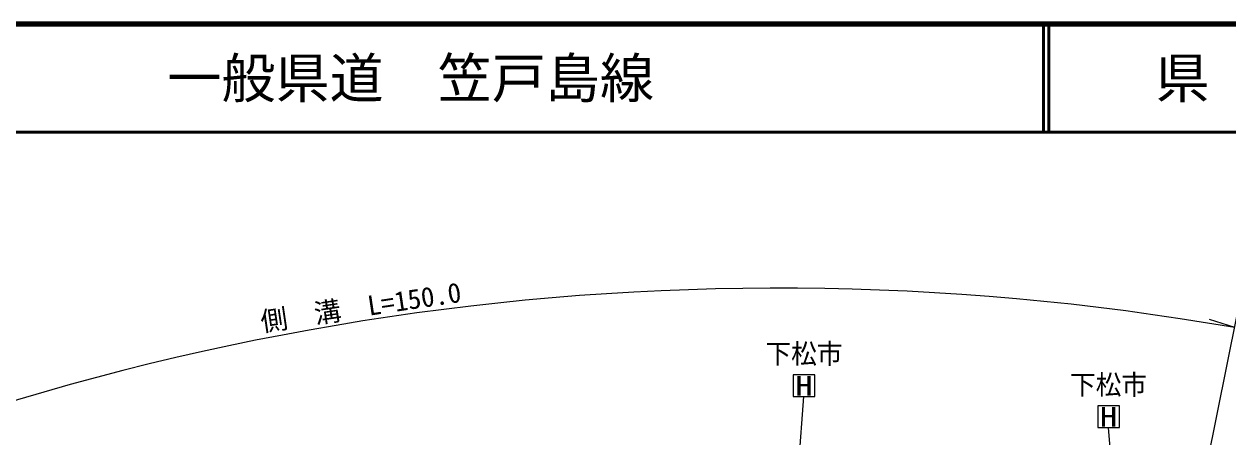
# Model space of a CAD drawing. Units: millimetres at full size, sheet at 1:1000; details may follow other scales. Extents: x 40000 to 680000, y 20000 to 380000.
# Drawn here: x 203480 to 314818, y 341783 to 380000 of the extents above; entities that cross this region are included whole.
import ezdxf
from ezdxf.enums import TextEntityAlignment as Align

# ---------------------------------------------------------------- set-up
doc = ezdxf.new("R2010")
doc.units = ezdxf.units.MM
doc.header["$LTSCALE"] = 1000
for name, color, linetype, lineweight in [('M-STR-HTXT', 7, 'Continuous', 13), ('M-STR-STRC', 7, 'Continuous', 13), ('M-TTL', 2, 'Continuous', 140), ('M-TTL-LINE', 7, 'Continuous', 50)]:
    doc.layers.add(name, color=color, linetype=linetype, lineweight=lineweight)
doc.layers.add('M-TTL-TXT', color=7, linetype='Continuous')
doc.styles.add('ＭＳ ゴシック', font='')
doc.styles.get('ＭＳ ゴシック').set_extended_font_data('MS Gothic')

msp = doc.modelspace()

# ---------------------------------------------------------------- linework, layer by layer
at = {"layer": 'M-STR-HTXT'}
for p, q in [((309146, 320761), (315685, 353084)), ((309146, 320761), (315685, 353084)), ((315446, 351901), (313106, 352644)), ((315446, 351901), (313106, 352644)), ((273251, 314302), (275611, 345522)), ((273251, 314302), (275611, 345522)), ((305991, 316114), (303779, 342653)), ((305991, 316114), (303779, 342653))]:
    msp.add_line(p, q, dxfattribs=at)
msp.add_arc((273281, 110572), 244984, 80.08941, 117.97654, dxfattribs=at)
msp.add_arc((273281, 110572), 244984, 80.08941, 117.97654, dxfattribs=at)
at = {"layer": 'M-STR-STRC'}
for points in [[(274611, 345522), (276611, 345522), (276611, 347522), (274611, 347522)], [(274611, 345522), (276611, 345522), (276611, 347522), (274611, 347522)], [(302779, 342653), (304779, 342653), (304779, 344653), (302779, 344653)], [(302779, 342653), (304779, 342653), (304779, 344653), (302779, 344653)]]:
    msp.add_lwpolyline(points, close=True, dxfattribs=at)
at = {"layer": 'M-TTL'}
msp.add_line((680000, 380000), (40000, 380000), dxfattribs=at)
at = {"layer": 'M-TTL-LINE'}
for p, q in [((297750, 380000), (297750, 370000)), ((298250, 380000), (298250, 370000)), ((40000, 370000), (680000, 370000))]:
    msp.add_line(p, q, dxfattribs=at)

# ---------------------------------------------------------------- texts
at = {"layer": 'M-STR-HTXT', "style": 'ＭＳ ゴシック'}
msp.add_text('側\u3000溝\u3000L=150.0', height=1833, rotation=8.528, dxfattribs=at).set_placement((234841, 352365), align=Align.BOTTOM_CENTER)
msp.add_text('側\u3000溝\u3000L=150.0', height=1833, rotation=8.528, dxfattribs=at).set_placement((234841, 352365), align=Align.BOTTOM_CENTER)
at = {"layer": 'M-STR-STRC', "style": 'ＭＳ ゴシック', "width": 0.95}
for p in [(275611, 348022), (275611, 348022), (303779, 345153), (303779, 345153)]:
    msp.add_text('下松市', height=1833, dxfattribs=at).set_placement(p, align=Align.BOTTOM_CENTER)
at = {"layer": 'M-STR-STRC', "style": 'ＭＳ ゴシック', "width": 1.3}
for p in [(275611, 346522), (275611, 346522), (303779, 343653), (303779, 343653)]:
    msp.add_text('H', height=1833, dxfattribs=at).set_placement(p, align=Align.MIDDLE_CENTER)
at = {"layer": 'M-TTL-TXT', "style": 'ＭＳ ゴシック'}
msp.add_text('一般県道\u3000笠戸島線', height=3666, dxfattribs=at).set_placement((216734, 375000), align=Align.MIDDLE_LEFT)
msp.add_text('県\u3000名', height=3666, dxfattribs=at).set_placement((315625, 375000), align=Align.MIDDLE_CENTER)

doc.saveas('drawing.dxf')
